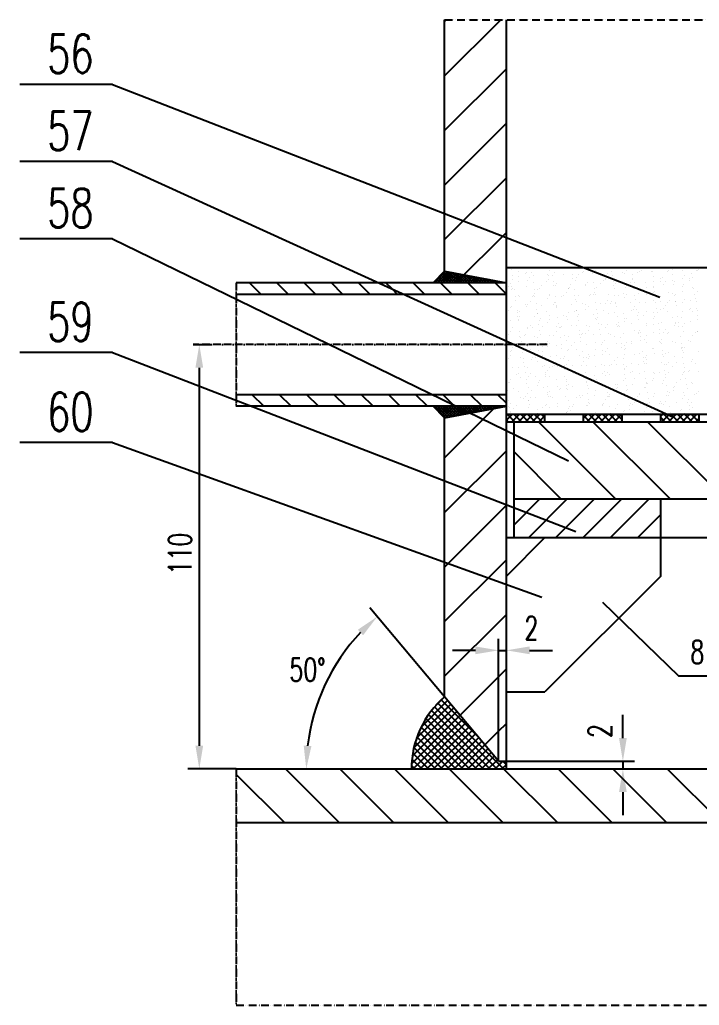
# Model space of a CAD drawing. Header units: millimetres. Extents: x 1545 to 36024, y 3418 to 15628.
# Drawn here: x 6323 to 7204, y 13625 to 14902 of the extents above; entities that cross this region are included whole.
import ezdxf

# ---------------------------------------------------------------- set-up
doc = ezdxf.new("R2010")
doc.units = ezdxf.units.MM
for name, pattern in [('DASHDOT-M', [36, 30, -3, 0, -3]), ('DASHDOT-S', [14, 10, -2, 0, -2]), ('DIVIDE-M', [39, 30, -3, 0, -3, 0, -3]), ('DIVIDE-S', [16, 10, -2, 0, -2, 0, -2])]:
    doc.linetypes.add(name, pattern=pattern)
for name, color, linetype in [('CDR_DIM', 7, 'Continuous'), ('CDR_DWG1', 1, 'Continuous'), ('CDR_DWG3', 3, 'DASHDOT-M'), ('CDR_DWG4', 6, 'DIVIDE-M'), ('CDR_TEXT', 7, 'Continuous')]:
    doc.layers.add(name, color=color, linetype=linetype)
doc.styles.add('HZ', font='simplex.shx', dxfattribs={"width": 0.7, "height": 30, "bigfont": 'HZ.shx'})

msp = doc.modelspace()

# ---------------------------------------------------------------- linework, layer by layer
at = {"layer": 'CDR_DIM', "color": 0, "linetype": 'Continuous'}
for p, q in [((6874.1, 14900.2), (6876.2, 14902.4)), ((6874.1, 14829.5), (6946.9, 14902.4)), ((6874.1, 14758.8), (6954.1, 14838.8)), ((6443.6, 14818.5), (6323.5, 14818.5)), ((6443.6, 14818.5), (7153.2, 14543)), ((6874.1, 14688.1), (6954.1, 14768.1)), ((6443.6, 14718.5), (6323.5, 14718.5)), ((6443.6, 14718.5), (7170.6, 14387.5)), ((6874.1, 14617.4), (6954.1, 14697.4)), ((6888.8, 14561.4), (6954.1, 14626.7)), ((6443.6, 14618.5), (6323.5, 14618.5)), ((6443.6, 14618.5), (7034.8, 14330.7)), ((6860.9, 14561.4), (6874.1, 14574.6)), ((6874.1, 14573.8), (6872.8, 14575.1)), ((6874.1, 14574.6), (6875.6, 14576.1)), ((6874.1, 14571), (6878.6, 14575.6)), ((6874.1, 14567.5), (6881.6, 14575)), ((6874.1, 14564), (6884.5, 14574.4)), ((6886.5, 14561.4), (6874.1, 14573.8)), ((6875, 14561.4), (6887.5, 14573.9)), ((6890, 14561.4), (6875.2, 14576.2)), ((6893.6, 14561.4), (6879.6, 14575.4)), ((6897.1, 14561.4), (6884, 14574.6)), ((6900.6, 14561.4), (6888.3, 14573.7)), ((6960.8, 14579.2), (6960.8, 14579.2)), ((6969.3, 14575.9), (6969.3, 14575.9)), ((6980.8, 14575), (6980.8, 14575)), ((6986.6, 14580.3), (6986.6, 14580.3)), ((6987.2, 14575.1), (6987.2, 14575.1)), ((7009.8, 14576.8), (7009.8, 14576.8)), ((7016.3, 14574.2), (7016.3, 14574.2)), ((7032.1, 14580.7), (7032.1, 14580.7)), ((7038.4, 14579.9), (7038.4, 14579.9)), ((7053, 14574.6), (7053, 14574.6)), ((7054.7, 14576.4), (7054.7, 14576.4)), ((7064.1, 14581), (7064.1, 14581)), ((7064.8, 14575.8), (7064.8, 14575.8)), ((7069.6, 14577), (7069.6, 14577)), ((7085.6, 14573.9), (7085.6, 14573.9)), ((7090.2, 14575.5), (7090.2, 14575.5)), ((7104.9, 14574.5), (7104.9, 14574.5)), ((7107.3, 14573.8), (7107.3, 14573.8)), ((7110, 14578), (7110, 14578)), ((7116, 14580.7), (7116, 14580.7)), ((7124.1, 14575.1), (7124.1, 14575.1)), ((7126.9, 14575.9), (7126.9, 14575.9)), ((7128.6, 14577.8), (7128.6, 14577.8)), ((7142.4, 14576.5), (7142.4, 14576.5)), ((7143.4, 14575.8), (7143.4, 14575.8)), ((7162.7, 14576.4), (7162.7, 14576.4)), ((7164.1, 14576.9), (7164.1, 14576.9)), ((7169.8, 14578.2), (7169.8, 14578.2)), ((7182, 14577), (7182, 14577)), ((7193.5, 14581.4), (7193.5, 14581.4)), ((7200.8, 14577.3), (7200.8, 14577.3)), ((7201.2, 14577.7), (7201.2, 14577.7)), ((7202.5, 14579.1), (7202.5, 14579.1)), ((6636.3, 14546.4), (6621.3, 14561.4)), ((6671.7, 14546.4), (6656.7, 14561.4)), ((6707, 14546.4), (6692, 14561.4)), ((6742.4, 14546.4), (6727.4, 14561.4)), ((6777.7, 14546.4), (6762.7, 14561.4)), ((6806, 14553.5), (6798.1, 14561.4)), ((6848.5, 14546.4), (6833.5, 14561.4)), ((6861.7, 14561.4), (6860.4, 14562.7)), ((6865.3, 14561.4), (6862.2, 14564.5)), ((6868.8, 14561.4), (6863.9, 14566.3)), ((6864.4, 14561.4), (6874.1, 14571)), ((6872.3, 14561.4), (6865.7, 14568.1)), ((6874.1, 14563.2), (6867.5, 14569.8)), ((6868, 14561.4), (6874.1, 14567.5)), ((6883.8, 14546.4), (6868.8, 14561.4)), ((6874.1, 14566.8), (6869.2, 14571.6)), ((6874.1, 14570.3), (6871, 14573.4)), ((6871.5, 14561.4), (6874.1, 14564)), ((6883, 14561.4), (6874.1, 14570.3)), ((6879.4, 14561.4), (6874.1, 14566.8)), ((6875.9, 14561.4), (6874.1, 14563.2)), ((6878.6, 14561.4), (6890.5, 14573.3)), ((6882.1, 14561.4), (6893.5, 14572.8)), ((6885.6, 14561.4), (6896.4, 14572.2)), ((6889.2, 14561.4), (6899.4, 14571.7)), ((6904.2, 14561.4), (6892.7, 14572.9)), ((6892.7, 14561.4), (6902.4, 14571.1)), ((6896.2, 14561.4), (6905.4, 14570.5)), ((6907.7, 14561.4), (6897, 14572.1)), ((6899.8, 14561.4), (6908.4, 14570)), ((6911.2, 14561.4), (6901.4, 14571.3)), ((6903.3, 14561.4), (6911.3, 14569.4)), ((6919.2, 14546.4), (6904.2, 14561.4)), ((6914.8, 14561.4), (6905.7, 14570.5)), ((6906.9, 14561.4), (6914.3, 14568.9)), ((6918.3, 14561.4), (6910.1, 14569.7)), ((6910.4, 14561.4), (6917.3, 14568.3)), ((6913.9, 14561.4), (6920.3, 14567.7)), ((6921.8, 14561.4), (6914.4, 14568.8)), ((6917.5, 14561.4), (6923.2, 14567.2)), ((6925.4, 14561.4), (6918.8, 14568)), ((6921, 14561.4), (6926.2, 14566.6)), ((6928.9, 14561.4), (6923.1, 14567.2)), ((6924.5, 14561.4), (6929.2, 14566.1)), ((6932.5, 14561.4), (6927.5, 14566.4)), ((6928.1, 14561.4), (6932.2, 14565.5)), ((6931.6, 14561.4), (6935.1, 14565)), ((6936, 14561.4), (6931.8, 14565.6)), ((6935.1, 14561.4), (6938.1, 14564.4)), ((6939.5, 14561.4), (6936.2, 14564.8)), ((6938.7, 14561.4), (6941.1, 14563.8)), ((6954.1, 14546.9), (6939.5, 14561.4)), ((6943.1, 14561.4), (6940.5, 14563.9)), ((6942.2, 14561.4), (6944.1, 14563.3)), ((6946.6, 14561.4), (6944.9, 14563.1)), ((6945.7, 14561.4), (6947.1, 14562.7)), ((6950.1, 14561.4), (6949.2, 14562.3)), ((6949.3, 14561.4), (6950, 14562.2)), ((6952.8, 14561.4), (6953, 14561.6)), ((6953.7, 14561.4), (6953.6, 14561.5)), ((6961.9, 14571), (6961.9, 14571)), ((6962.6, 14565.8), (6962.6, 14565.8)), ((6970, 14570.1), (6970, 14570.1)), ((6970, 14563.2), (6970, 14563.2)), ((6979.1, 14573.2), (6979.1, 14573.2)), ((6982, 14564.5), (6982, 14564.5)), ((6984.7, 14568.7), (6984.7, 14568.7)), ((6989, 14561.5), (6989, 14561.5)), ((6989.3, 14570.7), (6989.3, 14570.7)), ((7006.6, 14563.6), (7006.6, 14563.6)), ((7007.1, 14572.6), (7007.1, 14572.6)), ((7008.3, 14565.5), (7008.3, 14565.5)), ((7008.5, 14571.4), (7008.5, 14571.4)), ((7013.7, 14570.7), (7013.7, 14570.7)), ((7014.8, 14562.6), (7014.8, 14562.6)), ((7019.5, 14560.9), (7019.5, 14560.9)), ((7027.8, 14572), (7027.8, 14572)), ((7039.5, 14571.8), (7039.5, 14571.8)), ((7040.1, 14566.6), (7040.1, 14566.6)), ((7043.9, 14564.6), (7043.9, 14564.6)), ((7044.5, 14568.9), (7044.5, 14568.9)), ((7047.1, 14572.6), (7047.1, 14572.6)), ((7059.9, 14561.8), (7059.9, 14561.8)), ((7066.3, 14573.3), (7066.3, 14573.3)), ((7066.6, 14562.2), (7066.6, 14562.2)), ((7080.5, 14565), (7080.5, 14565)), ((7082.2, 14566.8), (7082.2, 14566.8)), ((7082.3, 14565.7), (7082.3, 14565.7)), ((7084.9, 14569.9), (7084.9, 14569.9)), ((7091.3, 14571.4), (7091.3, 14571.4)), ((7092.4, 14563.3), (7092.4, 14563.3)), ((7095.5, 14561), (7095.5, 14561)), ((7114.8, 14561.6), (7114.8, 14561.6)), ((7117, 14572.5), (7117, 14572.5)), ((7117.7, 14567.3), (7117.7, 14567.3)), ((7117.8, 14566), (7117.8, 14566)), ((7119.7, 14562), (7119.7, 14562)), ((7134, 14562.3), (7134, 14562.3)), ((7144.2, 14563), (7144.2, 14563)), ((7144.7, 14570.1), (7144.7, 14570.1)), ((7153.3, 14562.9), (7153.3, 14562.9)), ((7154.4, 14566.4), (7154.4, 14566.4)), ((7156.1, 14568.2), (7156.1, 14568.2)), ((7160.1, 14563), (7160.1, 14563)), ((7168.9, 14572.2), (7168.9, 14572.2)), ((7169.9, 14564.1), (7169.9, 14564.1)), ((7172.6, 14563.5), (7172.6, 14563.5)), ((7182.5, 14566.9), (7182.5, 14566.9)), ((7185.2, 14571.1), (7185.2, 14571.1)), ((7191.6, 14567.3), (7191.6, 14567.3)), ((7191.8, 14564.1), (7191.8, 14564.1)), ((7194.6, 14573.3), (7194.6, 14573.3)), ((7195.3, 14568.1), (7195.3, 14568.1)), ((6813.1, 14546.4), (6806, 14553.5)), ((6957, 14556.5), (6957, 14556.5)), ((6959.7, 14560.7), (6959.7, 14560.7)), ((6960.3, 14552.7), (6960.3, 14552.7)), ((6960.6, 14556.6), (6960.6, 14556.6)), ((6962, 14554.5), (6962, 14554.5)), ((6964.4, 14552.3), (6964.4, 14552.3)), ((6979.9, 14557.2), (6979.9, 14557.2)), ((6990.1, 14553.3), (6990.1, 14553.3)), ((6990.8, 14548.1), (6990.8, 14548.1)), ((6994.4, 14552.8), (6994.4, 14552.8)), ((6997.5, 14553.7), (6997.5, 14553.7)), ((6999.2, 14557.8), (6999.2, 14557.8)), ((7015.5, 14557.4), (7015.5, 14557.4)), ((7018.4, 14558.5), (7018.4, 14558.5)), ((7032.2, 14549.5), (7032.2, 14549.5)), ((7034.2, 14554.1), (7034.2, 14554.1)), ((7034.9, 14553.8), (7034.9, 14553.8)), ((7035.9, 14555.9), (7035.9, 14555.9)), ((7037.7, 14559.1), (7037.7, 14559.1)), ((7041.9, 14553), (7041.9, 14553)), ((7057, 14559.7), (7057, 14559.7)), ((7057.2, 14557.6), (7057.2, 14557.6)), ((7067.7, 14554.1), (7067.7, 14554.1)), ((7068.4, 14548.9), (7068.4, 14548.9)), ((7071.4, 14555), (7071.4, 14555)), ((7076.2, 14560.4), (7076.2, 14560.4)), ((7093, 14558.1), (7093, 14558.1)), ((7094.7, 14554), (7094.7, 14554)), ((7108.1, 14555.4), (7108.1, 14555.4)), ((7109.8, 14557.3), (7109.8, 14557.3)), ((7119.5, 14553.7), (7119.5, 14553.7)), ((7125.1, 14548.1), (7125.1, 14548.1)), ((7132.4, 14550.7), (7132.4, 14550.7)), ((7135.1, 14554.9), (7135.1, 14554.9)), ((7144.4, 14548.8), (7144.4, 14548.8)), ((7145.3, 14556.4), (7145.3, 14556.4)), ((7145.3, 14554.8), (7145.3, 14554.8)), ((7145.9, 14549.6), (7145.9, 14549.6)), ((7157.4, 14558.8), (7157.4, 14558.8)), ((7163.7, 14549.4), (7163.7, 14549.4)), ((7170.6, 14558.8), (7170.6, 14558.8)), ((7182, 14556.8), (7182, 14556.8)), ((7182.9, 14550), (7182.9, 14550)), ((7183.7, 14558.6), (7183.7, 14558.6)), ((7194.9, 14555.1), (7194.9, 14555.1)), ((7197.1, 14554.5), (7197.1, 14554.5)), ((7202.2, 14550.7), (7202.2, 14550.7)), ((6965.4, 14544.1), (6965.4, 14544.1)), ((6966.1, 14538.9), (6966.1, 14538.9)), ((6969.4, 14544.7), (6969.4, 14544.7)), ((6971, 14543.1), (6971, 14543.1)), ((6984.8, 14537.6), (6984.8, 14537.6)), ((6987.9, 14543.1), (6987.9, 14543.1)), ((6989.5, 14545), (6989.5, 14545)), ((6990.2, 14543.7), (6990.2, 14543.7)), ((7007.1, 14541.5), (7007.1, 14541.5)), ((7009.5, 14544.4), (7009.5, 14544.4)), ((7009.8, 14545.7), (7009.8, 14545.7)), ((7017.1, 14535.4), (7017.1, 14535.4)), ((7017.3, 14543.8), (7017.3, 14543.8)), ((7018.3, 14535.6), (7018.3, 14535.6)), ((7025.1, 14544.1), (7025.1, 14544.1)), ((7028.8, 14545), (7028.8, 14545)), ((7043, 14544.9), (7043, 14544.9)), ((7043.7, 14539.7), (7043.7, 14539.7)), ((7044.6, 14537.8), (7044.6, 14537.8)), ((7048, 14545.6), (7048, 14545.6)), ((7061.8, 14544.5), (7061.8, 14544.5)), ((7063.4, 14546.3), (7063.4, 14546.3)), ((7067.3, 14546.2), (7067.3, 14546.2)), ((7069.6, 14545.9), (7069.6, 14545.9)), ((7070.2, 14535.3), (7070.2, 14535.3)), ((7085, 14538.8), (7085, 14538.8)), ((7086.6, 14546.9), (7086.6, 14546.9)), ((7091, 14536.8), (7091, 14536.8)), ((7094.8, 14544.5), (7094.8, 14544.5)), ((7095.9, 14536.4), (7095.9, 14536.4)), ((7099, 14545.5), (7099, 14545.5)), ((7105.9, 14547.5), (7105.9, 14547.5)), ((7107.3, 14542.6), (7107.3, 14542.6)), ((7110, 14546.8), (7110, 14546.8)), ((7115.1, 14535.4), (7115.1, 14535.4)), ((7120.6, 14545.6), (7120.6, 14545.6)), ((7121.3, 14540.4), (7121.3, 14540.4)), ((7126.5, 14535.9), (7126.5, 14535.9)), ((7134.4, 14536.1), (7134.4, 14536.1)), ((7135.6, 14545.9), (7135.6, 14545.9)), ((7137.3, 14547.7), (7137.3, 14547.7)), ((7144.8, 14539), (7144.8, 14539)), ((7147.7, 14536), (7147.7, 14536)), ((7153.6, 14536.7), (7153.6, 14536.7)), ((7163.2, 14536.3), (7163.2, 14536.3)), ((7164.9, 14538.1), (7164.9, 14538.1)), ((7169.8, 14547), (7169.8, 14547)), ((7172.4, 14545.3), (7172.4, 14545.3)), ((7172.9, 14546.8), (7172.9, 14546.8)), ((7172.9, 14537.3), (7172.9, 14537.3)), ((7173.5, 14537.1), (7173.5, 14537.1)), ((7182.5, 14535.7), (7182.5, 14535.7)), ((7185.2, 14539.9), (7185.2, 14539.9)), ((7192.2, 14538), (7192.2, 14538)), ((7198.2, 14546.4), (7198.2, 14546.4)), ((7198.8, 14541.1), (7198.8, 14541.1)), ((7200.4, 14537.3), (7200.4, 14537.3)), ((6957, 14525.3), (6957, 14525.3)), ((6959.7, 14529.5), (6959.7, 14529.5)), ((6961, 14530.4), (6961, 14530.4)), ((6967.9, 14525.3), (6967.9, 14525.3)), ((6969.1, 14522.6), (6969.1, 14522.6)), ((6970.8, 14524.5), (6970.8, 14524.5)), ((6978.7, 14533.2), (6978.7, 14533.2)), ((6980.2, 14531), (6980.2, 14531)), ((6982.1, 14533.4), (6982.1, 14533.4)), ((6992.6, 14534.6), (6992.6, 14534.6)), ((6993.6, 14526.4), (6993.6, 14526.4)), ((6999.5, 14531.7), (6999.5, 14531.7)), ((7006.3, 14523.6), (7006.3, 14523.6)), ((7015.4, 14533.6), (7015.4, 14533.6)), ((7018.8, 14532.3), (7018.8, 14532.3)), ((7019, 14530.4), (7019, 14530.4)), ((7019.5, 14529.7), (7019.5, 14529.7)), ((7034.9, 14522.6), (7034.9, 14522.6)), ((7038, 14532.9), (7038, 14532.9)), ((7043, 14524), (7043, 14524)), ((7044.7, 14525.8), (7044.7, 14525.8)), ((7045.5, 14526.1), (7045.5, 14526.1)), ((7052.6, 14534.5), (7052.6, 14534.5)), ((7057.3, 14533.6), (7057.3, 14533.6)), ((7057.3, 14526.5), (7057.3, 14526.5)), ((7060, 14530.7), (7060, 14530.7)), ((7071.2, 14527.2), (7071.2, 14527.2)), ((7076.6, 14534.2), (7076.6, 14534.2)), ((7080.2, 14525), (7080.2, 14525)), ((7082.3, 14534.6), (7082.3, 14534.6)), ((7089.3, 14534.9), (7089.3, 14534.9)), ((7094.7, 14522.8), (7094.7, 14522.8)), ((7095.8, 14534.8), (7095.8, 14534.8)), ((7096.6, 14531.2), (7096.6, 14531.2)), ((7116.9, 14525.4), (7116.9, 14525.4)), ((7118.6, 14527.2), (7118.6, 14527.2)), ((7119.8, 14530.9), (7119.8, 14530.9)), ((7123.1, 14526.8), (7123.1, 14526.8)), ((7125, 14522.6), (7125, 14522.6)), ((7135.1, 14523.8), (7135.1, 14523.8)), ((7144.3, 14523.2), (7144.3, 14523.2)), ((7148.8, 14527.9), (7148.8, 14527.9)), ((7149.5, 14522.7), (7149.5, 14522.7)), ((7154.1, 14526.4), (7154.1, 14526.4)), ((7157.5, 14527.6), (7157.5, 14527.6)), ((7160.2, 14531.9), (7160.2, 14531.9)), ((7163.5, 14523.8), (7163.5, 14523.8)), ((7174.2, 14531.9), (7174.2, 14531.9)), ((7182.8, 14524.4), (7182.8, 14524.4)), ((7190.8, 14526.7), (7190.8, 14526.7)), ((7192.5, 14528.6), (7192.5, 14528.6)), ((7194.9, 14524), (7194.9, 14524)), ((7200.6, 14527.6), (7200.6, 14527.6)), ((7202.1, 14525.1), (7202.1, 14525.1)), ((6960, 14512.7), (6960, 14512.7)), ((6969, 14517.2), (6969, 14517.2)), ((6969.5, 14513.6), (6969.5, 14513.6)), ((6969.7, 14512), (6969.7, 14512)), ((6970.9, 14517.5), (6970.9, 14517.5)), ((6990.1, 14518.1), (6990.1, 14518.1)), ((6994.3, 14521.2), (6994.3, 14521.2)), ((6994.5, 14521.6), (6994.5, 14521.6)), ((6996.6, 14513.1), (6996.6, 14513.1)), ((6998.3, 14514.9), (6998.3, 14514.9)), ((7007.2, 14510.3), (7007.2, 14510.3)), ((7009.4, 14518.8), (7009.4, 14518.8)), ((7009.9, 14514.5), (7009.9, 14514.5)), ((7020.8, 14516.9), (7020.8, 14516.9)), ((7028.7, 14519.4), (7028.7, 14519.4)), ((7032.2, 14518.4), (7032.2, 14518.4)), ((7033.8, 14514.1), (7033.8, 14514.1)), ((7046.5, 14518), (7046.5, 14518)), ((7047.2, 14512.7), (7047.2, 14512.7)), ((7047.9, 14520), (7047.9, 14520)), ((7067.2, 14520.7), (7067.2, 14520.7)), ((7069.7, 14514.7), (7069.7, 14514.7)), ((7070.5, 14514.4), (7070.5, 14514.4)), ((7071.9, 14522), (7071.9, 14522)), ((7072.2, 14516.3), (7072.2, 14516.3)), ((7086.5, 14521.3), (7086.5, 14521.3)), ((7098.4, 14517.6), (7098.4, 14517.6)), ((7105.7, 14521.9), (7105.7, 14521.9)), ((7107.4, 14511.5), (7107.4, 14511.5)), ((7107.7, 14515.4), (7107.7, 14515.4)), ((7110.1, 14515.7), (7110.1, 14515.7)), ((7124.1, 14518.7), (7124.1, 14518.7)), ((7124.8, 14513.5), (7124.8, 14513.5)), ((7132.4, 14519.6), (7132.4, 14519.6)), ((7144.4, 14515.8), (7144.4, 14515.8)), ((7146.1, 14517.7), (7146.1, 14517.7)), ((7154.6, 14509.7), (7154.6, 14509.7)), ((7169.9, 14515.9), (7169.9, 14515.9)), ((7173.9, 14510.3), (7173.9, 14510.3)), ((7176, 14518.3), (7176, 14518.3)), ((7177, 14510.2), (7177, 14510.2)), ((7181.6, 14516.8), (7181.6, 14516.8)), ((7193.2, 14511), (7193.2, 14511)), ((7201.7, 14519.4), (7201.7, 14519.4)), ((7202.4, 14514.2), (7202.4, 14514.2)), ((6959.8, 14498.4), (6959.8, 14498.4)), ((6961.9, 14503.4), (6961.9, 14503.4)), ((6971.4, 14498.4), (6971.4, 14498.4)), ((6981.2, 14504), (6981.2, 14504)), ((6982.1, 14502.2), (6982.1, 14502.2)), ((6984.8, 14506.5), (6984.8, 14506.5)), ((6987.5, 14503.1), (6987.5, 14503.1)), ((6996.1, 14507.6), (6996.1, 14507.6)), ((6997.2, 14499.5), (6997.2, 14499.5)), ((7000.5, 14504.7), (7000.5, 14504.7)), ((7019.6, 14498.6), (7019.6, 14498.6)), ((7019.7, 14505.3), (7019.7, 14505.3)), ((7021.9, 14508.7), (7021.9, 14508.7)), ((7022.6, 14503.5), (7022.6, 14503.5)), ((7024.2, 14503.5), (7024.2, 14503.5)), ((7025.9, 14505.4), (7025.9, 14505.4)), ((7039, 14505.9), (7039, 14505.9)), ((7044.6, 14506.7), (7044.6, 14506.7)), ((7049, 14499.2), (7049, 14499.2)), ((7058.3, 14506.5), (7058.3, 14506.5)), ((7060, 14499.6), (7060, 14499.6)), ((7061.4, 14504.5), (7061.4, 14504.5)), ((7073.7, 14508.4), (7073.7, 14508.4)), ((7074.8, 14500.3), (7074.8, 14500.3)), ((7077.5, 14507.2), (7077.5, 14507.2)), ((7082.4, 14503.4), (7082.4, 14503.4)), ((7085.1, 14507.6), (7085.1, 14507.6)), ((7096.8, 14507.8), (7096.8, 14507.8)), ((7098.1, 14504.9), (7098.1, 14504.9)), ((7099.4, 14509.5), (7099.4, 14509.5)), ((7099.8, 14506.7), (7099.8, 14506.7)), ((7100.1, 14504.3), (7100.1, 14504.3)), ((7116.1, 14508.4), (7116.1, 14508.4)), ((7119.8, 14499.7), (7119.8, 14499.7)), ((7126.6, 14499.9), (7126.6, 14499.9)), ((7127.3, 14497.2), (7127.3, 14497.2)), ((7135.3, 14509.1), (7135.3, 14509.1)), ((7135.3, 14505.9), (7135.3, 14505.9)), ((7144.6, 14497), (7144.6, 14497)), ((7144.9, 14507.8), (7144.9, 14507.8)), ((7151.3, 14509.1), (7151.3, 14509.1)), ((7152.3, 14501), (7152.3, 14501)), ((7160.2, 14500.7), (7160.2, 14500.7)), ((7163.9, 14497.6), (7163.9, 14497.6)), ((7172, 14506.2), (7172, 14506.2)), ((7173.7, 14508.1), (7173.7, 14508.1)), ((7177.7, 14505), (7177.7, 14505)), ((7182.6, 14504.6), (7182.6, 14504.6)), ((7183.1, 14498.3), (7183.1, 14498.3)), ((7185.3, 14508.8), (7185.3, 14508.8)), ((7201.2, 14498.5), (7201.2, 14498.5)), ((7202.4, 14498.9), (7202.4, 14498.9)), ((6957.1, 14494.2), (6957.1, 14494.2)), ((6971.2, 14491.3), (6971.2, 14491.3)), ((6972.5, 14490.3), (6972.5, 14490.3)), ((6973.2, 14485.1), (6973.2, 14485.1)), ((6977.8, 14492.6), (6977.8, 14492.6)), ((6979.5, 14494.4), (6979.5, 14494.4)), ((6990.5, 14492), (6990.5, 14492)), ((6994.6, 14490.5), (6994.6, 14490.5)), ((6997.9, 14494.3), (6997.9, 14494.3)), ((7007.1, 14484.9), (7007.1, 14484.9)), ((7009.7, 14492.6), (7009.7, 14492.6)), ((7015.1, 14493.6), (7015.1, 14493.6)), ((7024.3, 14489.9), (7024.3, 14489.9)), ((7029, 14493.2), (7029, 14493.2)), ((7032.3, 14487.3), (7032.3, 14487.3)), ((7035, 14491.5), (7035, 14491.5)), ((7048.3, 14493.9), (7048.3, 14493.9)), ((7050.1, 14491), (7050.1, 14491)), ((7050.8, 14485.8), (7050.8, 14485.8)), ((7051.7, 14493.9), (7051.7, 14493.9)), ((7053.4, 14495.8), (7053.4, 14495.8)), ((7057.3, 14495.3), (7057.3, 14495.3)), ((7067.5, 14494.5), (7067.5, 14494.5)), ((7075.5, 14495), (7075.5, 14495)), ((7079.3, 14484.4), (7079.3, 14484.4)), ((7081, 14486.2), (7081, 14486.2)), ((7086.8, 14495.1), (7086.8, 14495.1)), ((7089, 14494.9), (7089, 14494.9)), ((7094.8, 14491.7), (7094.8, 14491.7)), ((7101.9, 14490.7), (7101.9, 14490.7)), ((7106.1, 14495.8), (7106.1, 14495.8)), ((7110.1, 14484.6), (7110.1, 14484.6)), ((7116.5, 14485.4), (7116.5, 14485.4)), ((7125.3, 14496.4), (7125.3, 14496.4)), ((7125.6, 14495.3), (7125.6, 14495.3)), ((7127.7, 14491.8), (7127.7, 14491.8)), ((7128.4, 14486.6), (7128.4, 14486.6)), ((7132.5, 14488.4), (7132.5, 14488.4)), ((7135.2, 14492.6), (7135.2, 14492.6)), ((7153, 14495.8), (7153, 14495.8)), ((7153.2, 14485.7), (7153.2, 14485.7)), ((7154.5, 14484.1), (7154.5, 14484.1)), ((7154.9, 14487.6), (7154.9, 14487.6)), ((7157.5, 14496.5), (7157.5, 14496.5)), ((7162.9, 14496.3), (7162.9, 14496.3)), ((7170, 14484.8), (7170, 14484.8)), ((7173.8, 14484.7), (7173.8, 14484.7)), ((7179.5, 14491.4), (7179.5, 14491.4)), ((7190.4, 14486.7), (7190.4, 14486.7)), ((7193, 14485.4), (7193, 14485.4)), ((7195, 14492.8), (7195, 14492.8)), ((7199.5, 14496.7), (7199.5, 14496.7)), ((6548.2, 14481.4), (6571.2, 14481.4)), ((6959.1, 14472.1), (6959.1, 14472.1)), ((6960.8, 14473.9), (6960.8, 14473.9)), ((6961.8, 14477.8), (6961.8, 14477.8)), ((6968.7, 14482.6), (6968.7, 14482.6)), ((6969.5, 14482.4), (6969.5, 14482.4)), ((6975, 14471.5), (6975, 14471.5)), ((6981.1, 14478.4), (6981.1, 14478.4)), ((6984.9, 14475.3), (6984.9, 14475.3)), ((6996.3, 14473.1), (6996.3, 14473.1)), ((6999.7, 14480.7), (6999.7, 14480.7)), ((7000.3, 14479.1), (7000.3, 14479.1)), ((7000.7, 14472.6), (7000.7, 14472.6)), ((7005.4, 14483), (7005.4, 14483)), ((7007.2, 14479.2), (7007.2, 14479.2)), ((7009.9, 14483.4), (7009.9, 14483.4)), ((7019.6, 14479.7), (7019.6, 14479.7)), ((7025.4, 14481.8), (7025.4, 14481.8)), ((7026.1, 14476.6), (7026.1, 14476.6)), ((7033, 14473.4), (7033, 14473.4)), ((7034.7, 14475.3), (7034.7, 14475.3)), ((7038.9, 14480.3), (7038.9, 14480.3)), ((7042.6, 14484), (7042.6, 14484)), ((7044.7, 14475.5), (7044.7, 14475.5)), ((7052.6, 14472.2), (7052.6, 14472.2)), ((7058.2, 14481), (7058.2, 14481)), ((7069.7, 14483.6), (7069.7, 14483.6)), ((7070.2, 14474.4), (7070.2, 14474.4)), ((7077.2, 14481.5), (7077.2, 14481.5)), ((7077.4, 14481.6), (7077.4, 14481.6)), ((7078.3, 14473.3), (7078.3, 14473.3)), ((7082.4, 14472.3), (7082.4, 14472.3)), ((7085.1, 14476.5), (7085.1, 14476.5)), ((7096.7, 14482.2), (7096.7, 14482.2)), ((7103, 14482.6), (7103, 14482.6)), ((7103.7, 14477.4), (7103.7, 14477.4)), ((7106.9, 14474.8), (7106.9, 14474.8)), ((7107.5, 14480.3), (7107.5, 14480.3)), ((7108.6, 14476.7), (7108.6, 14476.7)), ((7116, 14482.9), (7116, 14482.9)), ((7130.1, 14473), (7130.1, 14473)), ((7135.2, 14483.5), (7135.2, 14483.5)), ((7144.1, 14475.8), (7144.1, 14475.8)), ((7144.9, 14476.7), (7144.9, 14476.7)), ((7154.8, 14482.2), (7154.8, 14482.2)), ((7155.9, 14474.1), (7155.9, 14474.1)), ((7180.6, 14483.3), (7180.6, 14483.3)), ((7180.8, 14476.2), (7180.8, 14476.2)), ((7181.3, 14478.1), (7181.3, 14478.1)), ((7182.4, 14478), (7182.4, 14478)), ((7182.6, 14473.4), (7182.6, 14473.4)), ((7185.3, 14477.7), (7185.3, 14477.7)), ((7203.4, 14471.9), (7203.4, 14471.9)), ((6443.6, 14471.2), (6323.5, 14471.2)), ((6443.6, 14471.2), (7044.3, 14239.2)), ((6957.2, 14463), (6957.2, 14463)), ((6959.8, 14467.2), (6959.8, 14467.2)), ((6972.2, 14464.3), (6972.2, 14464.3)), ((6976.1, 14463.4), (6976.1, 14463.4)), ((6982.2, 14471.1), (6982.2, 14471.1)), ((6986.6, 14462.5), (6986.6, 14462.5)), ((6988.3, 14464.4), (6988.3, 14464.4)), ((6991.4, 14465), (6991.4, 14465)), ((6994.6, 14459.4), (6994.6, 14459.4)), ((7001.4, 14467.4), (7001.4, 14467.4)), ((7010.7, 14465.6), (7010.7, 14465.6)), ((7019.7, 14467.4), (7019.7, 14467.4)), ((7023.8, 14463.5), (7023.8, 14463.5)), ((7027.9, 14463), (7027.9, 14463)), ((7030, 14466.2), (7030, 14466.2)), ((7035, 14460.3), (7035, 14460.3)), ((7049.2, 14466.9), (7049.2, 14466.9)), ((7053.6, 14464.1), (7053.6, 14464.1)), ((7054.3, 14458.9), (7054.3, 14458.9)), ((7057.4, 14464.2), (7057.4, 14464.2)), ((7060.1, 14468.4), (7060.1, 14468.4)), ((7060.5, 14463.9), (7060.5, 14463.9)), ((7062.2, 14465.7), (7062.2, 14465.7)), ((7068.5, 14467.5), (7068.5, 14467.5)), ((7079, 14468.1), (7079, 14468.1)), ((7087.8, 14468.1), (7087.8, 14468.1)), ((7094.8, 14460.5), (7094.8, 14460.5)), ((7097.7, 14464.9), (7097.7, 14464.9)), ((7105.5, 14463.8), (7105.5, 14463.8)), ((7107, 14468.7), (7107, 14468.7)), ((7119.9, 14468.6), (7119.9, 14468.6)), ((7126.3, 14469.4), (7126.3, 14469.4)), ((7131.2, 14464.9), (7131.2, 14464.9)), ((7131.9, 14459.7), (7131.9, 14459.7)), ((7134.4, 14465.2), (7134.4, 14465.2)), ((7135.2, 14461.5), (7135.2, 14461.5)), ((7136.1, 14467.1), (7136.1, 14467.1)), ((7145.6, 14470), (7145.6, 14470)), ((7156.6, 14468.9), (7156.6, 14468.9)), ((7157.6, 14465.4), (7157.6, 14465.4)), ((7160.3, 14469.6), (7160.3, 14469.6)), ((7164.8, 14470.6), (7164.8, 14470.6)), ((7171.6, 14466.2), (7171.6, 14466.2)), ((7174.1, 14458.6), (7174.1, 14458.6)), ((7183, 14464.5), (7183, 14464.5)), ((7184.1, 14471.3), (7184.1, 14471.3)), ((7193.4, 14459.2), (7193.4, 14459.2)), ((7195.1, 14461.7), (7195.1, 14461.7)), ((6556.2, 14451.4), (6556.2, 13961.4)), ((6962.1, 14451.6), (6962.1, 14451.6)), ((6969.6, 14451.3), (6969.6, 14451.3)), ((6976.7, 14458.2), (6976.7, 14458.2)), ((6977.5, 14452.6), (6977.5, 14452.6)), ((6981.4, 14452.3), (6981.4, 14452.3)), ((7000.7, 14452.9), (7000.7, 14452.9)), ((7003.2, 14453.8), (7003.2, 14453.8)), ((7007.3, 14448), (7007.3, 14448)), ((7010, 14452.3), (7010, 14452.3)), ((7014.2, 14453), (7014.2, 14453)), ((7015.9, 14454.8), (7015.9, 14454.8)), ((7019.9, 14453.5), (7019.9, 14453.5)), ((7029, 14454.9), (7029, 14454.9)), ((7029.6, 14449.7), (7029.6, 14449.7)), ((7032.3, 14456.1), (7032.3, 14456.1)), ((7039.2, 14454.2), (7039.2, 14454.2)), ((7051.4, 14453.9), (7051.4, 14453.9)), ((7058.5, 14454.8), (7058.5, 14454.8)), ((7069.8, 14452.5), (7069.8, 14452.5)), ((7077.8, 14455.4), (7077.8, 14455.4)), ((7080.8, 14454.5), (7080.8, 14454.5)), ((7081.9, 14446.4), (7081.9, 14446.4)), ((7088.1, 14454.3), (7088.1, 14454.3)), ((7089.8, 14456.2), (7089.8, 14456.2)), ((7097, 14456.1), (7097, 14456.1)), ((7106.5, 14455.6), (7106.5, 14455.6)), ((7107.2, 14450.4), (7107.2, 14450.4)), ((7107.5, 14449.2), (7107.5, 14449.2)), ((7110.2, 14453.4), (7110.2, 14453.4)), ((7116.3, 14456.7), (7116.3, 14456.7)), ((7117.3, 14446.6), (7117.3, 14446.6)), ((7125.3, 14455.3), (7125.3, 14455.3)), ((7132.6, 14457.3), (7132.6, 14457.3)), ((7133.7, 14446.1), (7133.7, 14446.1)), ((7135.6, 14457.3), (7135.6, 14457.3)), ((7154.8, 14457.9), (7154.8, 14457.9)), ((7158.4, 14455.3), (7158.4, 14455.3)), ((7159.4, 14447.2), (7159.4, 14447.2)), ((7162, 14455.7), (7162, 14455.7)), ((7163.7, 14457.5), (7163.7, 14457.5)), ((7170, 14453.6), (7170, 14453.6)), ((7184.1, 14456.4), (7184.1, 14456.4)), ((7184.8, 14451.2), (7184.8, 14451.2)), ((7185.4, 14446.5), (7185.4, 14446.5)), ((7189.5, 14446.1), (7189.5, 14446.1)), ((7191.2, 14448), (7191.2, 14448)), ((7199.2, 14456.7), (7199.2, 14456.7)), ((7203.3, 14446.3), (7203.3, 14446.3)), ((6959.9, 14436.1), (6959.9, 14436.1)), ((6967.8, 14442), (6967.8, 14442)), ((6969.5, 14443.9), (6969.5, 14443.9)), ((6972, 14438.8), (6972, 14438.8)), ((6978.5, 14444.6), (6978.5, 14444.6)), ((6979.6, 14436.5), (6979.6, 14436.5)), ((6982.3, 14440), (6982.3, 14440)), ((6984.9, 14444.2), (6984.9, 14444.2)), ((6991.3, 14439.4), (6991.3, 14439.4)), ((6997.1, 14434.3), (6997.1, 14434.3)), ((7004.3, 14445.7), (7004.3, 14445.7)), ((7005, 14440.5), (7005, 14440.5)), ((7005.1, 14443), (7005.1, 14443)), ((7010.6, 14440), (7010.6, 14440)), ((7019.7, 14436.3), (7019.7, 14436.3)), ((7029.8, 14440.6), (7029.8, 14440.6)), ((7031.4, 14436.1), (7031.4, 14436.1)), ((7032.6, 14433.4), (7032.6, 14433.4)), ((7041.7, 14443.4), (7041.7, 14443.4)), ((7043.4, 14445.2), (7043.4, 14445.2)), ((7044.8, 14444.4), (7044.8, 14444.4)), ((7049.1, 14441.3), (7049.1, 14441.3)), ((7056.1, 14445.3), (7056.1, 14445.3)), ((7057.2, 14437.2), (7057.2, 14437.2)), ((7057.4, 14433.1), (7057.4, 14433.1)), ((7060.1, 14437.3), (7060.1, 14437.3)), ((7068.4, 14441.9), (7068.4, 14441.9)), ((7069.3, 14433.8), (7069.3, 14433.8)), ((7071, 14435.7), (7071, 14435.7)), ((7079, 14444.4), (7079, 14444.4)), ((7082.5, 14441.2), (7082.5, 14441.2)), ((7082.5, 14441.1), (7082.5, 14441.1)), ((7085.2, 14445.3), (7085.2, 14445.3)), ((7087.6, 14442.5), (7087.6, 14442.5)), ((7106.5, 14434.8), (7106.5, 14434.8)), ((7106.9, 14443.2), (7106.9, 14443.2)), ((7109, 14436.9), (7109, 14436.9)), ((7115.6, 14444.8), (7115.6, 14444.8)), ((7119.9, 14437.5), (7119.9, 14437.5)), ((7126.2, 14443.8), (7126.2, 14443.8)), ((7134.8, 14437.9), (7134.8, 14437.9)), ((7143.2, 14435.2), (7143.2, 14435.2)), ((7144.9, 14437), (7144.9, 14437)), ((7145, 14445.5), (7145, 14445.5)), ((7145.5, 14444.4), (7145.5, 14444.4)), ((7152.9, 14445.7), (7152.9, 14445.7)), ((7157.7, 14434.2), (7157.7, 14434.2)), ((7160.1, 14442), (7160.1, 14442)), ((7160.3, 14438.4), (7160.3, 14438.4)), ((7164.7, 14445.1), (7164.7, 14445.1)), ((7180.4, 14436.2), (7180.4, 14436.2)), ((7182.7, 14442.3), (7182.7, 14442.3)), ((7184, 14445.7), (7184, 14445.7)), ((7186.6, 14437.6), (7186.6, 14437.6)), ((6954.9, 14427.2), (6954.9, 14427.2)), ((6955.6, 14422), (6955.6, 14422)), ((6957.2, 14431.9), (6957.2, 14431.9)), ((6958.7, 14432.1), (6958.7, 14432.1)), ((6963.1, 14424.6), (6963.1, 14424.6)), ((6980.3, 14431.3), (6980.3, 14431.3)), ((6982.4, 14425.3), (6982.4, 14425.3)), ((6986.3, 14422.5), (6986.3, 14422.5)), ((6994.7, 14428.2), (6994.7, 14428.2)), ((6995.4, 14432.5), (6995.4, 14432.5)), ((7001.7, 14425.9), (7001.7, 14425.9)), ((7006.8, 14426.9), (7006.8, 14426.9)), ((7010, 14421.1), (7010, 14421.1)), ((7020.9, 14426.5), (7020.9, 14426.5)), ((7023, 14422.9), (7023, 14422.9)), ((7024.6, 14424.7), (7024.6, 14424.7)), ((7032.4, 14425), (7032.4, 14425)), ((7032.5, 14428), (7032.5, 14428)), ((7033.2, 14422.8), (7033.2, 14422.8)), ((7035.1, 14429.2), (7035.1, 14429.2)), ((7040.2, 14427.2), (7040.2, 14427.2)), ((7057.9, 14432), (7057.9, 14432)), ((7059.5, 14427.8), (7059.5, 14427.8)), ((7060.2, 14423.9), (7060.2, 14423.9)), ((7069.9, 14421.3), (7069.9, 14421.3)), ((7078.7, 14428.4), (7078.7, 14428.4)), ((7084.3, 14427.6), (7084.3, 14427.6)), ((7094.9, 14429.4), (7094.9, 14429.4)), ((7096.9, 14424.3), (7096.9, 14424.3)), ((7098, 14429), (7098, 14429)), ((7098.5, 14426.1), (7098.5, 14426.1)), ((7110.1, 14428.7), (7110.1, 14428.7)), ((7110.3, 14422.3), (7110.3, 14422.3)), ((7110.8, 14423.5), (7110.8, 14423.5)), ((7117.3, 14429.7), (7117.3, 14429.7)), ((7132.6, 14426.1), (7132.6, 14426.1)), ((7134.1, 14425.2), (7134.1, 14425.2)), ((7135.3, 14430.4), (7135.3, 14430.4)), ((7135.4, 14432.7), (7135.4, 14432.7)), ((7136.5, 14430.3), (7136.5, 14430.3)), ((7155.8, 14430.9), (7155.8, 14430.9)), ((7161.9, 14428.4), (7161.9, 14428.4)), ((7163, 14420.2), (7163, 14420.2)), ((7170.1, 14422.5), (7170.1, 14422.5)), ((7170.8, 14425.6), (7170.8, 14425.6)), ((7172.4, 14427.5), (7172.4, 14427.5)), ((7175.1, 14431.6), (7175.1, 14431.6)), ((7187.7, 14429.5), (7187.7, 14429.5)), ((7188.3, 14424.3), (7188.3, 14424.3)), ((7194.3, 14432.2), (7194.3, 14432.2)), ((7195.1, 14430.5), (7195.1, 14430.5)), ((6639.9, 14401.4), (6624.9, 14416.4)), ((6675.3, 14401.4), (6660.3, 14416.4)), ((6710.6, 14401.4), (6695.6, 14416.4)), ((6746, 14401.4), (6731, 14416.4)), ((6781.3, 14401.4), (6766.3, 14416.4)), ((6816.7, 14401.4), (6801.7, 14416.4)), ((6852, 14401.4), (6837, 14416.4)), ((6885.3, 14403.5), (6872.4, 14416.4)), ((6922.7, 14401.4), (6907.7, 14416.4)), ((6954.1, 14405.5), (6943.1, 14416.4)), ((6957.4, 14408.4), (6957.4, 14408.4)), ((6969.6, 14420.1), (6969.6, 14420.1)), ((6972.4, 14412.6), (6972.4, 14412.6)), ((6976.6, 14412), (6976.6, 14412)), ((6978.3, 14413.8), (6978.3, 14413.8)), ((6982.1, 14417.7), (6982.1, 14417.7)), ((6982.3, 14408.8), (6982.3, 14408.8)), ((6983.1, 14409.5), (6983.1, 14409.5)), ((6985, 14413), (6985, 14413)), ((6991.6, 14413.2), (6991.6, 14413.2)), ((7007.4, 14416.9), (7007.4, 14416.9)), ((7007.8, 14418.8), (7007.8, 14418.8)), ((7008.5, 14413.6), (7008.5, 14413.6)), ((7010.9, 14413.8), (7010.9, 14413.8)), ((7013.8, 14412.9), (7013.8, 14412.9)), ((7030.2, 14414.5), (7030.2, 14414.5)), ((7035, 14409.2), (7035, 14409.2)), ((7044.8, 14413.2), (7044.8, 14413.2)), ((7049.4, 14415.1), (7049.4, 14415.1)), ((7050.5, 14413.3), (7050.5, 14413.3)), ((7052.2, 14415.2), (7052.2, 14415.2)), ((7059.7, 14418.4), (7059.7, 14418.4)), ((7060.7, 14410.3), (7060.7, 14410.3)), ((7068.7, 14415.7), (7068.7, 14415.7)), ((7082.5, 14410), (7082.5, 14410)), ((7085.2, 14414.2), (7085.2, 14414.2)), ((7085.4, 14419.5), (7085.4, 14419.5)), ((7086.1, 14414.3), (7086.1, 14414.3)), ((7087.7, 14414.3), (7087.7, 14414.3)), ((7088, 14416.4), (7088, 14416.4)), ((7107.2, 14417), (7107.2, 14417)), ((7107.6, 14418.1), (7107.6, 14418.1)), ((7112.6, 14409.9), (7112.6, 14409.9)), ((7124.4, 14414.7), (7124.4, 14414.7)), ((7126.1, 14416.5), (7126.1, 14416.5)), ((7126.5, 14417.6), (7126.5, 14417.6)), ((7137.2, 14419.2), (7137.2, 14419.2)), ((7138.3, 14411), (7138.3, 14411)), ((7145, 14414.4), (7145, 14414.4)), ((7145.8, 14418.2), (7145.8, 14418.2)), ((7161.6, 14415.7), (7161.6, 14415.7)), ((7163.7, 14415), (7163.7, 14415)), ((7165.1, 14418.9), (7165.1, 14418.9)), ((7182.8, 14411.2), (7182.8, 14411.2)), ((7184.3, 14419.5), (7184.3, 14419.5)), ((7185.4, 14415.4), (7185.4, 14415.4)), ((7190.1, 14410.7), (7190.1, 14410.7)), ((7198.3, 14416.1), (7198.3, 14416.1)), ((7200, 14417.9), (7200, 14417.9)), ((7203.6, 14420.1), (7203.6, 14420.1)), ((6604.5, 14401.4), (6604.1, 14401.9)), ((6861.7, 14401.4), (6860.4, 14400.1)), ((6860.9, 14401.4), (6874.1, 14388.2)), ((6865.3, 14401.4), (6862.2, 14398.3)), ((6868.8, 14401.4), (6863.9, 14396.5)), ((6864.4, 14401.4), (6874.1, 14391.8)), ((6872.3, 14401.4), (6865.7, 14394.8)), ((6874.1, 14399.6), (6867.5, 14393)), ((6868, 14401.4), (6874.1, 14395.3)), ((6874.1, 14396), (6869.2, 14391.2)), ((6871.5, 14401.4), (6874.1, 14398.8)), ((6886.5, 14401.4), (6874.1, 14389)), ((6883, 14401.4), (6874.1, 14392.5)), ((6879.4, 14401.4), (6874.1, 14396)), ((6875.9, 14401.4), (6874.1, 14399.6)), ((6874.1, 14334.5), (6940.9, 14401.4)), ((6874.1, 14398.8), (6884.5, 14388.4)), ((6874.1, 14395.3), (6881.6, 14387.8)), ((6875, 14401.4), (6887.5, 14388.9)), ((6890, 14401.4), (6875.2, 14386.6)), ((6878.6, 14401.4), (6890.5, 14389.5)), ((6893.6, 14401.4), (6879.6, 14387.4)), ((6882.1, 14401.4), (6893.5, 14390)), ((6897.1, 14401.4), (6884, 14388.3)), ((6887.4, 14401.4), (6885.3, 14403.5)), ((6885.6, 14401.4), (6896.4, 14390.6)), ((6900.6, 14401.4), (6888.3, 14389.1)), ((6889.2, 14401.4), (6899.4, 14391.2)), ((6892.7, 14401.4), (6902.4, 14391.7)), ((6904.2, 14401.4), (6892.7, 14389.9)), ((6896.2, 14401.4), (6905.4, 14392.3)), ((6907.7, 14401.4), (6897, 14390.7)), ((6899.8, 14401.4), (6908.4, 14392.8)), ((6911.2, 14401.4), (6901.4, 14391.5)), ((6903.3, 14401.4), (6911.3, 14393.4)), ((6914.8, 14401.4), (6905.7, 14392.3)), ((6906.9, 14401.4), (6914.3, 14394)), ((6918.3, 14401.4), (6910.1, 14393.2)), ((6910.4, 14401.4), (6917.3, 14394.5)), ((6913.9, 14401.4), (6920.3, 14395.1)), ((6921.8, 14401.4), (6914.4, 14394)), ((6917.5, 14401.4), (6923.2, 14395.6)), ((6925.4, 14401.4), (6918.8, 14394.8)), ((6921, 14401.4), (6926.2, 14396.2)), ((6928.9, 14401.4), (6923.1, 14395.6)), ((6924.5, 14401.4), (6929.2, 14396.7)), ((6932.5, 14401.4), (6927.5, 14396.4)), ((6928.1, 14401.4), (6932.2, 14397.3)), ((6931.6, 14401.4), (6935.1, 14397.9)), ((6936, 14401.4), (6931.8, 14397.2)), ((6935.1, 14401.4), (6938.1, 14398.4)), ((6939.5, 14401.4), (6936.2, 14398.1)), ((6938.7, 14401.4), (6941.1, 14399)), ((6943.1, 14401.4), (6940.5, 14398.9)), ((6942.2, 14401.4), (6944.1, 14399.5)), ((6946.6, 14401.4), (6944.9, 14399.7)), ((6945.7, 14401.4), (6947.1, 14400.1)), ((6950.1, 14401.4), (6949.2, 14400.5)), ((6949.3, 14401.4), (6950, 14400.7)), ((6952.8, 14401.4), (6953, 14401.2)), ((6953.7, 14401.4), (6953.6, 14401.3)), ((6957.3, 14400.7), (6957.3, 14400.7)), ((6958.5, 14400.3), (6958.5, 14400.3)), ((6959.2, 14395.1), (6959.2, 14395.1)), ((6960, 14405), (6960, 14405)), ((6963, 14399.1), (6963, 14399.1)), ((6967.5, 14402), (6967.5, 14402)), ((6982.3, 14399.7), (6982.3, 14399.7)), ((6983.8, 14404.3), (6983.8, 14404.3)), ((6994.7, 14397.1), (6994.7, 14397.1)), ((7001.5, 14400.3), (7001.5, 14400.3)), ((7004.2, 14402.4), (7004.2, 14402.4)), ((7005.9, 14404.2), (7005.9, 14404.2)), ((7010.3, 14400), (7010.3, 14400)), ((7019.8, 14405.2), (7019.8, 14405.2)), ((7020.8, 14400.9), (7020.8, 14400.9)), ((7035.1, 14398.1), (7035.1, 14398.1)), ((7036, 14401.1), (7036, 14401.1)), ((7036.7, 14395.9), (7036.7, 14395.9)), ((7040.1, 14401.6), (7040.1, 14401.6)), ((7041.4, 14403.4), (7041.4, 14403.4)), ((7057.5, 14401.9), (7057.5, 14401.9)), ((7059.3, 14402.2), (7059.3, 14402.2)), ((7060.2, 14406.1), (7060.2, 14406.1)), ((7061.4, 14405.1), (7061.4, 14405.1)), ((7078.1, 14403.8), (7078.1, 14403.8)), ((7078.6, 14402.8), (7078.6, 14402.8)), ((7079.8, 14405.6), (7079.8, 14405.6)), ((7087.9, 14400.7), (7087.9, 14400.7)), ((7094.9, 14398.2), (7094.9, 14398.2)), ((7097.9, 14403.5), (7097.9, 14403.5)), ((7107.3, 14396), (7107.3, 14396)), ((7113.6, 14401.8), (7113.6, 14401.8)), ((7114.3, 14396.6), (7114.3, 14396.6)), ((7115.3, 14404.7), (7115.3, 14404.7)), ((7117.1, 14404.1), (7117.1, 14404.1)), ((7120, 14406.3), (7120, 14406.3)), ((7132.7, 14395), (7132.7, 14395)), ((7135.4, 14399.2), (7135.4, 14399.2)), ((7136.4, 14404.7), (7136.4, 14404.7)), ((7139, 14405.8), (7139, 14405.8)), ((7142.9, 14395.2), (7142.9, 14395.2)), ((7152, 14405.1), (7152, 14405.1)), ((7153.7, 14407), (7153.7, 14407)), ((7155.7, 14405.4), (7155.7, 14405.4)), ((7157.7, 14403.1), (7157.7, 14403.1)), ((7160.4, 14407.3), (7160.4, 14407.3)), ((7165.5, 14401.5), (7165.5, 14401.5)), ((7174.9, 14406), (7174.9, 14406)), ((7179.5, 14395.6), (7179.5, 14395.6)), ((7181.2, 14397.4), (7181.2, 14397.4)), ((7189.2, 14406.1), (7189.2, 14406.1)), ((7191.2, 14402.5), (7191.2, 14402.5)), ((7191.9, 14397.3), (7191.9, 14397.3)), ((7194.2, 14406.6), (7194.2, 14406.6)), ((7195.2, 14399.4), (7195.2, 14399.4)), ((6874.1, 14392.5), (6871, 14389.5)), ((6874.1, 14389), (6872.8, 14387.7)), ((6874.1, 14391.8), (6878.6, 14387.3)), ((6874.1, 14388.2), (6875.6, 14386.7)), ((6962.2, 14391.4), (6954.1, 14383.3)), ((6956.1, 14381.4), (6954.1, 14383.5)), ((6965, 14381.4), (6955, 14391.4)), ((6957.8, 14391.5), (6957.8, 14391.5)), ((6959.5, 14393.3), (6959.5, 14393.3)), ((6971, 14391.4), (6961, 14381.4)), ((6973.8, 14381.4), (6963.8, 14391.4)), ((6979.9, 14391.4), (6969.9, 14381.4)), ((6982.7, 14381.4), (6972.7, 14391.4)), ((6988.7, 14391.4), (6978.7, 14381.4)), ((6991.5, 14381.4), (6981.5, 14391.4)), ((6997.6, 14391.4), (6987.6, 14381.4)), ((7000.3, 14381.4), (6990.3, 14391.4)), ((6995.1, 14392.4), (6995.1, 14392.4)), ((7004.1, 14389.1), (6996.4, 14381.4)), ((7004.1, 14386.5), (6999.2, 14391.4)), ((7011.4, 14391.8), (7011.4, 14391.8)), ((7031.7, 14392.8), (7031.7, 14392.8)), ((7032.5, 14393.8), (7032.5, 14393.8)), ((7033.4, 14394.7), (7033.4, 14394.7)), ((7059.4, 14391.4), (7054.1, 14386)), ((7062.2, 14381.4), (7054.1, 14389.6)), ((7068.3, 14391.4), (7058.3, 14381.4)), ((7071, 14381.4), (7061, 14391.4)), ((7063.2, 14391.5), (7063.2, 14391.5)), ((7077.1, 14391.4), (7067.1, 14381.4)), ((7069, 14393.8), (7069, 14393.8)), ((7079.9, 14381.4), (7069.9, 14391.4)), ((7086, 14391.4), (7076, 14381.4)), ((7088.7, 14381.4), (7078.7, 14391.4)), ((7094.8, 14391.4), (7084.8, 14381.4)), ((7097.6, 14381.4), (7087.6, 14391.4)), ((7088.9, 14392.6), (7088.9, 14392.6)), ((7103.6, 14391.4), (7093.6, 14381.4)), ((7104.1, 14383.7), (7096.4, 14391.4)), ((7104.1, 14383), (7102.5, 14381.4)), ((7105.6, 14394.2), (7105.6, 14394.2)), ((7140.8, 14392.2), (7140.8, 14392.2)), ((7156.7, 14391.4), (7154.1, 14388.8)), ((7159.4, 14381.4), (7154.1, 14386.8)), ((7165.5, 14391.4), (7155.5, 14381.4)), ((7168.3, 14381.4), (7158.3, 14391.4)), ((7174.3, 14391.4), (7164.3, 14381.4)), ((7166, 14391.9), (7166, 14391.9)), ((7166.5, 14393.3), (7166.5, 14393.3)), ((7177.1, 14381.4), (7167.1, 14391.4)), ((7183.2, 14391.4), (7173.2, 14381.4)), ((7185.9, 14381.4), (7175.9, 14391.4)), ((7192, 14391.4), (7182, 14381.4)), ((7194.8, 14381.4), (7184.8, 14391.4)), ((7185.3, 14392.5), (7185.3, 14392.5)), ((7200.9, 14391.4), (7190.9, 14381.4)), ((7203.6, 14381.4), (7193.6, 14391.4)), ((7204.1, 14385.8), (7199.7, 14381.4)), ((7204.1, 14389.8), (7202.5, 14391.4)), ((7095.6, 14281.4), (6995.6, 14381.4)), ((7166.3, 14281.4), (7066.3, 14381.4)), ((7237, 14281.4), (7137, 14381.4)), ((6443.6, 14354.5), (6323.5, 14354.5)), ((6443.6, 14354.5), (7000.1, 14154)), ((6874.1, 14263.8), (6954.1, 14343.8)), ((7024.9, 14281.4), (6964.1, 14342.2)), ((6964.1, 14247.8), (6997.7, 14281.4)), ((6983.1, 14231.4), (7033.1, 14281.4)), ((7018.4, 14231.4), (7068.4, 14281.4)), ((7053.8, 14231.4), (7103.8, 14281.4)), ((7089.1, 14231.4), (7139.1, 14281.4)), ((6874.1, 14193.1), (6954.1, 14273.1)), ((7124.5, 14231.4), (7154.1, 14261)), ((6874.1, 14122.4), (6954.1, 14202.4)), ((6874.1, 14024.8), (6777.2, 14140.3)), ((7078.8, 14147.4), (7177.1, 14051.9)), ((6874.1, 14051.7), (6954.1, 14131.7)), ((6944.1, 13941.4), (6944.1, 14100.1)), ((6954.1, 14078.5), (6954.1, 14100.1)), ((6914.1, 14085.1), (6884.1, 14085.1)), ((6944.1, 14085.1), (6954.1, 14085.1)), ((6984.1, 14085.1), (7014.1, 14085.1)), ((6894.1, 14001), (6944.1, 14051)), ((6944.1, 14051), (6954.1, 14061)), ((7177.1, 14051.9), (7495.8, 14051.9)), ((6837.6, 13971.1), (6882, 14015.4)), ((6844, 13986.2), (6877.9, 14020.2)), ((6941.8, 13931.4), (6861.2, 14012)), ((6863.3, 14014.4), (6871, 14022.2)), ((6950.6, 13931.4), (6865.4, 14016.6)), ((6916, 13974.8), (6869.8, 14021)), ((6831.3, 13938.2), (6894.1, 14001)), ((6832.2, 13947.9), (6890, 14005.8)), ((6834.1, 13958.7), (6886, 14010.6)), ((6924.1, 13931.4), (6853.4, 14002.1)), ((6932.9, 13931.4), (6857.2, 14007.2)), ((7105.1, 13971.4), (7105.1, 14001.4)), ((6833.3, 13931.4), (6898.1, 13996.2)), ((6842.2, 13931.4), (6902.1, 13991.4)), ((6906.4, 13931.4), (6846.6, 13991.2)), ((6915.2, 13931.4), (6849.9, 13996.8)), ((6851, 13931.4), (6906.2, 13986.6)), ((6944.1, 13980.3), (6954.1, 13990.3)), ((6888.7, 13931.4), (6840.8, 13979.3)), ((6897.6, 13931.4), (6843.6, 13985.4)), ((6859.8, 13931.4), (6910.2, 13981.8)), ((6868.7, 13931.4), (6914.2, 13977)), ((6926.3, 13962.5), (6944.1, 13980.3)), ((6871, 13931.4), (6836.1, 13966.3)), ((6879.9, 13931.4), (6838.3, 13973)), ((6877.5, 13931.4), (6918.3, 13972.2)), ((6886.4, 13931.4), (6922.3, 13967.3)), ((6895.2, 13931.4), (6926.3, 13962.5)), ((6853.4, 13931.4), (6832.8, 13952)), ((6862.2, 13931.4), (6834.3, 13959.3)), ((6904, 13931.4), (6930.4, 13957.7)), ((6912.9, 13931.4), (6934.4, 13952.9)), ((6921.7, 13931.4), (6938.4, 13948.1)), ((6835.7, 13931.4), (6831.1, 13936)), ((6844.5, 13931.4), (6831.7, 13944.2)), ((6930.6, 13931.4), (6942.5, 13943.3)), ((6939.4, 13931.4), (6949.4, 13941.4)), ((6948.2, 13931.4), (6954.1, 13937.2)), ((6954.1, 13936.8), (6949.4, 13941.4)), ((6954.1, 13941.4), (7120.1, 13941.4)), ((7105.1, 13941.4), (7105.1, 13931.4)), ((6604.1, 13931.4), (6541.2, 13931.4)), ((6667, 13861.4), (6604.1, 13924.4)), ((6737.8, 13861.4), (6667.8, 13931.4)), ((6808.5, 13861.4), (6738.5, 13931.4)), ((6879.2, 13861.4), (6809.2, 13931.4)), ((6949.9, 13861.4), (6879.9, 13931.4)), ((7020.6, 13861.4), (6950.6, 13931.4)), ((7091.3, 13861.4), (7021.3, 13931.4)), ((7162, 13861.4), (7092, 13931.4)), ((7232.7, 13861.4), (7162.7, 13931.4)), ((7105.1, 13901.4), (7105.1, 13871.4))]:
    msp.add_line(p, q, dxfattribs=at)
msp.add_arc((6952.5, 13931.4), 257.7, 136.6746, 173.3254, dxfattribs=at)
for points in [[(6551.2, 14451.4), (6561.2, 14451.4), (6556.2, 14481.4)], [(6761.6, 14111.8), (6768.4, 14104.6), (6786.8, 14128.8)], [(6914.1, 14090.1), (6914.1, 14080.1), (6944.1, 14085.1)], [(6984.1, 14090.1), (6984.1, 14080.1), (6954.1, 14085.1)], [(6551.2, 13961.4), (6561.2, 13961.4), (6556.2, 13931.4)], [(6701.5, 13961.1), (6691.5, 13961.6), (6694.8, 13931.4)], [(7100.1, 13971.4), (7110.1, 13971.4), (7105.1, 13941.4)], [(7100.1, 13901.4), (7110.1, 13901.4), (7105.1, 13931.4)]]:
    msp.add_solid(points, dxfattribs=at)
at = {"layer": 'CDR_DWG1'}
for p, q in [((6874.1, 14561.4), (6874.1, 14902.4)), ((6954.1, 13931.4), (6954.1, 14902.4)), ((6954.1, 13931.4), (6954.1, 14902.4)), ((6874.1, 14576.4), (6859.1, 14561.4)), ((6874.1, 14576.4), (6954.1, 14561.4)), ((6954.1, 14581.4), (7537, 14581.4)), ((6954.1, 14561.4), (6604.1, 14561.4)), ((6954.1, 14546.4), (6604.1, 14546.4)), ((6954.1, 14416.4), (6604.1, 14416.4)), ((6954.1, 14401.4), (6604.1, 14401.4)), ((6874.1, 14386.4), (6859.1, 14401.4)), ((6874.1, 14386.4), (6954.1, 14401.4)), ((6874.1, 14024.8), (6874.1, 14386.4)), ((6954.1, 14391.4), (7537, 14391.4)), ((7004.1, 14381.4), (7004.1, 14391.4)), ((7054.1, 14381.4), (7054.1, 14391.4)), ((7104.1, 14381.4), (7104.1, 14391.4)), ((7154.1, 14381.4), (7154.1, 14391.4)), ((7204.1, 14381.4), (7204.1, 14391.4)), ((6954.1, 14381.4), (7537, 14381.4)), ((6964.1, 14231.4), (6964.1, 14381.4)), ((6964.1, 14281.4), (7537, 14281.4)), ((7154.1, 14181.4), (7154.1, 14281.4)), ((7154.1, 14181.4), (7154.1, 14281.4)), ((6954.1, 14231.4), (7537, 14231.4)), ((7004.1, 14231.4), (6954.1, 14181.4)), ((7004.1, 14231.4), (6954.1, 14181.4)), ((6954.1, 14231.4), (7537, 14231.4)), ((7154.1, 14181.4), (7004.1, 14031.4)), ((7154.1, 14181.4), (7004.1, 14031.4)), ((6944.1, 13941.4), (6874.1, 14024.8)), ((6954.1, 14031.4), (7004.1, 14031.4)), ((6954.1, 14031.4), (7004.1, 14031.4)), ((6944.1, 13941.4), (6954.1, 13941.4)), ((6604.1, 13931.4), (7537, 13931.4)), ((7537, 13861.4), (6604.1, 13861.4))]:
    msp.add_line(p, q, dxfattribs=at)
msp.add_arc((6954.1, 13931.4), 123, 130.5742, 180, dxfattribs=at)
at = {"layer": 'CDR_DWG3', "linetype": 'DASHDOT-S'}
msp.add_line((7007, 14481.4), (6548.2, 14481.4), dxfattribs=at)
at = {"layer": 'CDR_DWG4', "color": 3, "linetype": 'DIVIDE-S'}
for p, q in [((6874.1, 14902.4), (7537, 14902.4)), ((6604.1, 14561.4), (6604.1, 14401.4)), ((6604.1, 13931.4), (6604.1, 13625.1)), ((6604.1, 13625.1), (7537, 13625.1))]:
    msp.add_line(p, q, dxfattribs=at)

# ---------------------------------------------------------------- texts
at = {"style": 'HZ', "width": 0.7}
for s, p in [('56', (6359.1, 14833.3)), ('57', (6359.1, 14733.3)), ('58', (6359.1, 14633.3)), ('59', (6359.1, 14486)), ('60', (6359.1, 14369.2))]:
    msp.add_text(s, height=50, dxfattribs=at).set_placement(p)
at = {"layer": 'CDR_TEXT', "color": 0, "linetype": 'Continuous', "style": 'HZ', "width": 0.7}
for s, p in [('110', (6546.2, 14183.4)), ('2', (7090.3, 13971.5))]:
    msp.add_text(s, height=30, rotation=90, dxfattribs=at).set_placement(p)
for s, p in [('2', (6977.6, 14098.9)), ('8', (7192.6, 14068)), ('50°', (6673, 14045.1))]:
    msp.add_text(s, height=30, dxfattribs=at).set_placement(p)

doc.saveas('drawing.dxf')
